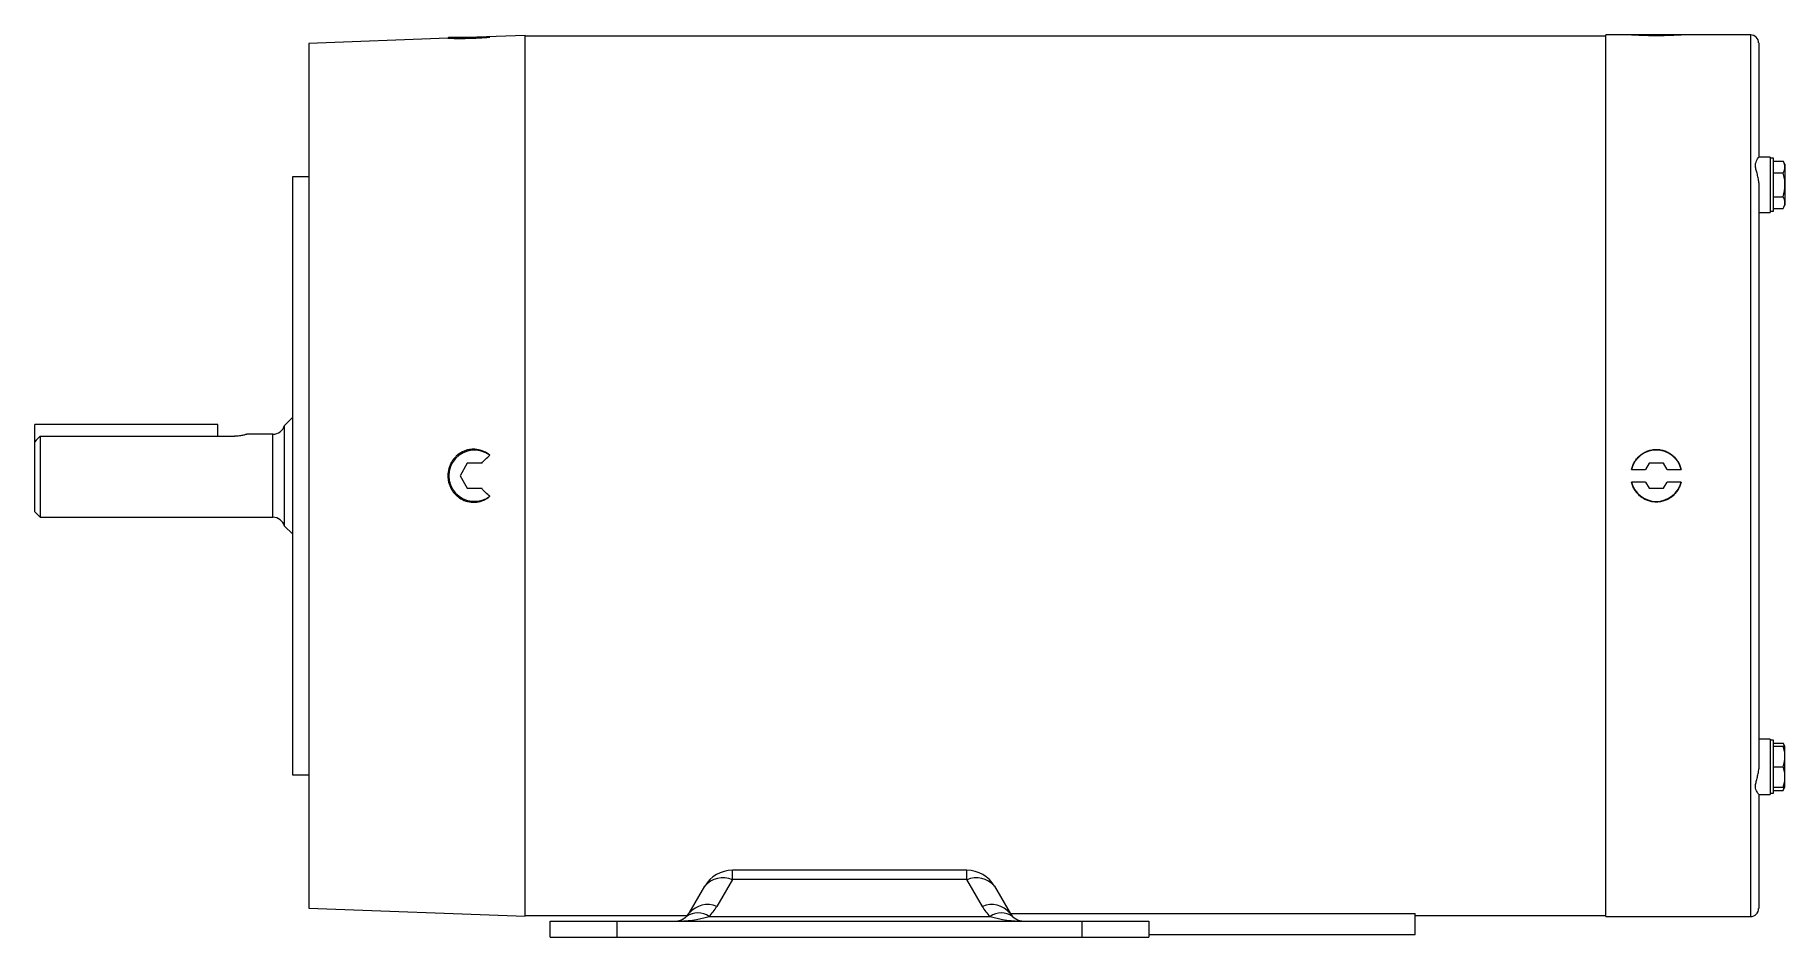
# Paper-space layout '_Back' of a CAD drawing. Header units: inches. Extents: x -7.7 to 5.4, y -3.5 to 3.3.
import ezdxf

# ---------------------------------------------------------------- set-up
doc = ezdxf.new("R2010")
doc.units = ezdxf.units.IN
doc.header["$MEASUREMENT"] = 0

psp = doc.layouts.new('_Back')

# ---------------------------------------------------------------- linework, layer by layer
at = {"color": 7, "linetype": 'Continuous', "lineweight": 15}
for p, q in [((-4.642, 3.291), (-5.688, 3.252)), ((-4.635, 3.298), (-4.643, 3.291)), ((-4.635, 3.298), (-4.327, 3.298)), ((-4.062, 3.312), (-4.425, 3.298)), ((-4.062, -3.312), (-4.062, 3.312)), ((4.063, 3.306), (-4.062, 3.306)), ((5.152, 3.315), (4.063, 3.315)), ((4.063, -3.315), (4.063, 3.315)), ((4.256, 3.315), (4.629, 3.315)), ((-5.688, 3.252), (-5.688, -3.252)), ((5.213, 3.255), (5.213, 2.397)), ((5.299, 2.397), (5.213, 2.397)), ((5.299, 2.397), (5.299, 1.98)), ((5.324, 2.388), (5.299, 2.388)), ((5.324, 1.989), (5.324, 2.388)), ((-5.688, 2.249), (-5.812, 2.249)), ((-5.812, 2.249), (-5.812, -2.249)), ((5.324, 2.367), (5.396, 2.367)), ((5.324, 2.278), (5.396, 2.278)), ((5.41, 2.343), (5.396, 2.367)), ((5.41, 2.343), (5.41, 2.034)), ((5.213, 2.203), (5.213, -2.203)), ((5.213, 1.98), (5.299, 1.98)), ((5.299, 1.989), (5.324, 1.989)), ((5.324, 2.099), (5.396, 2.099)), ((5.324, 2.01), (5.396, 2.01)), ((5.396, 2.01), (5.41, 2.034)), ((-5.812, 0.438), (-5.872, 0.379)), ((-7.747, -0.272), (-7.747, 0.385)), ((-6.372, 0.385), (-7.747, 0.385)), ((-7.707, 0.298), (-6.247, 0.298)), ((-7.707, 0.298), (-7.707, -0.312)), ((-6.372, 0.298), (-6.372, 0.385)), ((-5.959, 0.312), (-6.153, 0.312)), ((-5.872, -0.379), (-5.872, 0.379)), ((-4.497, 0.094), (-4.551, 0)), ((-4.551, 0), (-4.497, -0.094)), ((-4.388, 0.094), (-4.497, 0.094)), ((4.256, 0.047), (4.361, 0.047)), ((4.388, 0.094), (4.361, 0.047)), ((4.497, 0.094), (4.388, 0.094)), ((4.524, 0.047), (4.497, 0.094)), ((4.524, 0.047), (4.629, 0.047)), ((-4.497, -0.094), (-4.388, -0.094)), ((4.361, -0.047), (4.256, -0.047)), ((4.361, -0.047), (4.388, -0.094)), ((4.388, -0.094), (4.497, -0.094)), ((4.497, -0.094), (4.524, -0.047)), ((4.629, -0.047), (4.524, -0.047)), ((-7.747, -0.272), (-7.707, -0.312)), ((-7.707, -0.312), (-5.959, -0.312)), ((-5.872, -0.379), (-5.812, -0.438)), ((5.299, -1.98), (5.213, -1.98)), ((5.299, -1.98), (5.299, -2.397)), ((5.324, -1.989), (5.299, -1.989)), ((5.324, -2.388), (5.324, -1.989)), ((5.324, -2.01), (5.396, -2.01)), ((5.324, -2.034), (5.396, -2.034)), ((5.41, -2.034), (5.396, -2.01)), ((5.41, -2.343), (5.41, -2.034)), ((5.324, -2.188), (5.396, -2.188)), ((-5.812, -2.249), (-5.688, -2.249)), ((5.324, -2.343), (5.396, -2.343)), ((5.324, -2.367), (5.396, -2.367)), ((5.396, -2.367), (5.41, -2.343)), ((5.396, -2.367), (5.404, -2.343)), ((5.213, -2.397), (5.299, -2.397)), ((5.213, -2.397), (5.213, -3.255)), ((5.299, -2.388), (5.324, -2.388)), ((-0.741, -2.967), (-2.504, -2.967)), ((-2.829, -3.289), (-2.712, -3.087)), ((-2.504, -3.037), (-2.621, -3.24)), ((-0.741, -3.037), (-2.504, -3.037)), ((-0.624, -3.24), (-0.741, -3.037)), ((-0.533, -3.087), (-0.416, -3.289)), ((-5.688, -3.252), (-4.062, -3.312)), ((-4.062, -3.306), (-2.84, -3.306)), ((-3.873, -3.349), (0.627, -3.349)), ((-3.873, -3.469), (-3.873, -3.349)), ((-3.373, -3.349), (-3.373, -3.469)), ((-2.678, -3.314), (-0.567, -3.314)), ((-0.396, -3.315), (-0.416, -3.289)), ((-0.415, -3.293), (2.629, -3.293)), ((0.127, -3.469), (0.127, -3.349)), ((0.627, -3.349), (0.627, -3.469)), ((2.629, -3.45), (2.629, -3.293)), ((2.629, -3.306), (4.063, -3.306)), ((4.063, -3.315), (5.152, -3.315)), ((-3.873, -3.469), (0.627, -3.469)), ((0.627, -3.45), (2.629, -3.45))]:
    psp.add_line(p, q, dxfattribs=at)
at = {"color": 8, "linetype": 'Continuous', "lineweight": 15}
for p, q in [((5.152, -3.315), (5.152, 3.315)), ((-5.959, -0.312), (-5.959, 0.312)), ((-2.504, -3.037), (-2.504, -2.967)), ((-0.741, -3.037), (-0.741, -2.967))]:
    psp.add_line(p, q, dxfattribs=at)
at = {"color": 7, "linetype": 'Continuous', "lineweight": 15}
for centre, radius, start, end in [((5.152, 3.255), 0.06, 0, 90), ((-5.959, 0.402), 0.09, 270, 344.9464), ((-4.443, 0), 0.193, 53.0268, 306.9732), ((4.442, 0), 0.193, 14.0936, 165.9064), ((4.442, 0), 0.193, 194.0936, 345.9064), ((-5.959, -0.402), 0.09, 15.0536, 90), ((-2.504, -3.207), 0.24, 90, 150), ((-2.575, -3.199), 0.176, 66.211, 140.688), ((-0.741, -3.207), 0.24, 30, 90), ((-0.67, -3.199), 0.176, 39.312, 113.789), ((-2.763, -3.436), 0.148, 55.1431, 124.8569), ((-2.692, -3.401), 0.176, 66.211, 140.688), ((-2.933, -3.06), 0.36, 315, 330), ((-0.553, -3.401), 0.176, 39.312, 113.789), ((-0.313, -3.06), 0.36, 210, 225), ((-0.482, -3.436), 0.148, 55.1431, 124.8569), ((5.152, -3.255), 0.06, 270, 0), ((-2.933, -3.229), 0.12, 270, 330), ((-2.919, -2.512), 0.838, 269.0554, 286.6843), ((-0.326, -2.512), 0.838, 253.3157, 270.9446), ((-0.313, -3.229), 0.12, 210, 270)]:
    psp.add_arc(centre, radius, start, end, dxfattribs=at)
for points, knots in [([(-4.642, 3.29), (-4.642, 3.29), (-4.646, 3.291), (-4.632, 3.29), (-4.598, 3.29), (-4.545, 3.289), (-4.482, 3.29), (-4.417, 3.293), (-4.364, 3.296), (-4.337, 3.298), (-4.327, 3.298)], [0, 0, 0, 0, 0.011596, 0.167896, 0.324037, 0.47703, 0.625183, 0.769275, 0.912206, 1, 1, 1, 1]), ([(4.629, 3.315), (4.627, 3.315), (4.623, 3.314), (4.615, 3.314), (4.61, 3.314), (4.599, 3.313), (4.592, 3.313), (4.578, 3.312), (4.57, 3.312), (4.554, 3.311), (4.545, 3.311), (4.526, 3.31), (4.516, 3.31), (4.496, 3.31), (4.485, 3.309), (4.464, 3.309), (4.453, 3.309), (4.432, 3.309), (4.421, 3.309), (4.399, 3.309), (4.389, 3.31), (4.369, 3.31), (4.359, 3.31), (4.34, 3.311), (4.331, 3.311), (4.315, 3.312), (4.307, 3.312), (4.293, 3.313), (4.286, 3.313), (4.275, 3.314), (4.27, 3.314), (4.262, 3.314), (4.258, 3.315), (4.256, 3.315)], [0, 0, 0, 0, 0.0625, 0.0625, 0.125, 0.125, 0.1875, 0.1875, 0.25, 0.25, 0.3125, 0.3125, 0.375, 0.375, 0.4375, 0.4375, 0.5, 0.5, 0.5625, 0.5625, 0.625, 0.625, 0.6875, 0.6875, 0.75, 0.75, 0.8125, 0.8125, 0.875, 0.875, 0.9375, 0.9375, 1, 1, 1, 1]), ([(5.213, 2.203), (5.213, 2.215), (5.211, 2.228), (5.206, 2.252), (5.203, 2.264), (5.197, 2.286), (5.194, 2.297), (5.189, 2.317), (5.188, 2.327), (5.188, 2.34), (5.188, 2.345), (5.19, 2.353), (5.191, 2.356), (5.194, 2.367), (5.197, 2.373), (5.203, 2.383), (5.206, 2.387), (5.211, 2.394), (5.213, 2.396), (5.213, 2.397)], [0, 0, 0, 0, 0.125, 0.125, 0.25, 0.25, 0.375, 0.375, 0.5, 0.5, 0.5625, 0.5625, 0.625, 0.625, 0.75, 0.75, 0.875, 0.875, 1, 1, 1, 1]), ([(5.41, 2.322), (5.41, 2.33), (5.409, 2.337), (5.404, 2.352), (5.4, 2.359), (5.396, 2.367)], [0, 0, 0, 0, 0.5, 0.5, 1, 1, 1, 1]), ([(5.396, 2.278), (5.4, 2.285), (5.404, 2.292), (5.409, 2.307), (5.41, 2.315), (5.41, 2.322)], [0, 0, 0, 0, 0.5, 0.5, 1, 1, 1, 1]), ([(5.41, 2.188), (5.41, 2.204), (5.409, 2.219), (5.404, 2.248), (5.4, 2.263), (5.396, 2.278)], [0, 0, 0, 0, 0.5, 0.5, 1, 1, 1, 1]), ([(5.41, 2.055), (5.41, 2.062), (5.409, 2.07), (5.404, 2.085), (5.4, 2.092), (5.396, 2.099)], [0, 0, 0, 0, 0.5, 0.5, 1, 1, 1, 1]), ([(-6.153, 0.312), (-6.153, 0.312), (-6.154, 0.312), (-6.156, 0.311), (-6.158, 0.311), (-6.163, 0.31), (-6.165, 0.309), (-6.172, 0.307), (-6.176, 0.306), (-6.189, 0.303), (-6.199, 0.301), (-6.216, 0.299), (-6.222, 0.299), (-6.235, 0.298), (-6.241, 0.298), (-6.247, 0.298)], [0, 0, 0, 0, 0.125, 0.125, 0.25, 0.25, 0.375, 0.375, 0.5, 0.5, 0.75, 0.75, 0.875, 0.875, 1, 1, 1, 1]), ([(-4.327, 0.154), (-4.341, 0.166), (-4.356, 0.176), (-4.39, 0.191), (-4.408, 0.196), (-4.435, 0.199), (-4.445, 0.199), (-4.463, 0.199), (-4.472, 0.198), (-4.49, 0.195), (-4.5, 0.193), (-4.517, 0.187), (-4.526, 0.184), (-4.55, 0.171), (-4.566, 0.161), (-4.586, 0.142), (-4.592, 0.135), (-4.604, 0.121), (-4.609, 0.113), (-4.619, 0.097), (-4.623, 0.089), (-4.63, 0.072), (-4.633, 0.063), (-4.641, 0.037), (-4.643, 0.019), (-4.643, -0.009), (-4.642, -0.019), (-4.64, -0.037), (-4.638, -0.046), (-4.633, -0.063), (-4.63, -0.072), (-4.623, -0.089), (-4.619, -0.097), (-4.609, -0.113), (-4.604, -0.121), (-4.592, -0.135), (-4.586, -0.142), (-4.572, -0.154), (-4.565, -0.16), (-4.55, -0.171), (-4.542, -0.175), (-4.517, -0.188), (-4.5, -0.193), (-4.463, -0.2), (-4.445, -0.2), (-4.417, -0.197), (-4.408, -0.195), (-4.391, -0.19), (-4.382, -0.187), (-4.365, -0.179), (-4.357, -0.175), (-4.341, -0.165), (-4.334, -0.16), (-4.327, -0.154)], [0, 0, 0, 0, 0.0625, 0.0625, 0.125, 0.125, 0.15625, 0.15625, 0.1875, 0.1875, 0.21875, 0.21875, 0.25, 0.25, 0.3125, 0.3125, 0.34375, 0.34375, 0.375, 0.375, 0.40625, 0.40625, 0.4375, 0.4375, 0.5, 0.5, 0.53125, 0.53125, 0.5625, 0.5625, 0.59375, 0.59375, 0.625, 0.625, 0.65625, 0.65625, 0.6875, 0.6875, 0.71875, 0.71875, 0.75, 0.75, 0.8125, 0.8125, 0.875, 0.875, 0.90625, 0.90625, 0.9375, 0.9375, 0.96875, 0.96875, 1, 1, 1, 1]), ([(-4.388, 0.094), (-4.38, 0.105), (-4.37, 0.116), (-4.349, 0.136), (-4.338, 0.145), (-4.327, 0.154)], [0, 0, 0, 0, 0.5, 0.5, 1, 1, 1, 1]), ([(4.256, 0.047), (4.258, 0.057), (4.262, 0.068), (4.27, 0.088), (4.275, 0.097), (4.286, 0.116), (4.293, 0.124), (4.307, 0.141), (4.315, 0.148), (4.331, 0.162), (4.34, 0.168), (4.359, 0.179), (4.369, 0.183), (4.389, 0.191), (4.4, 0.193), (4.421, 0.197), (4.432, 0.198), (4.453, 0.198), (4.464, 0.197), (4.485, 0.193), (4.496, 0.191), (4.516, 0.183), (4.526, 0.179), (4.545, 0.168), (4.554, 0.162), (4.57, 0.148), (4.578, 0.141), (4.592, 0.124), (4.599, 0.116), (4.61, 0.097), (4.615, 0.088), (4.623, 0.068), (4.627, 0.057), (4.629, 0.047)], [0, 0, 0, 0, 0.0625, 0.0625, 0.125, 0.125, 0.1875, 0.1875, 0.25, 0.25, 0.3125, 0.3125, 0.375, 0.375, 0.4375, 0.4375, 0.5, 0.5, 0.5625, 0.5625, 0.625, 0.625, 0.6875, 0.6875, 0.75, 0.75, 0.8125, 0.8125, 0.875, 0.875, 0.9375, 0.9375, 1, 1, 1, 1]), ([(-4.327, -0.154), (-4.338, -0.145), (-4.349, -0.136), (-4.37, -0.116), (-4.38, -0.105), (-4.388, -0.094)], [0, 0, 0, 0, 0.5, 0.5, 1, 1, 1, 1]), ([(4.629, -0.047), (4.627, -0.057), (4.623, -0.068), (4.615, -0.087), (4.61, -0.097), (4.599, -0.116), (4.592, -0.124), (4.578, -0.141), (4.57, -0.148), (4.554, -0.162), (4.545, -0.168), (4.526, -0.179), (4.516, -0.183), (4.496, -0.191), (4.485, -0.193), (4.464, -0.197), (4.453, -0.198), (4.432, -0.198), (4.421, -0.197), (4.399, -0.193), (4.389, -0.191), (4.369, -0.183), (4.359, -0.179), (4.34, -0.168), (4.331, -0.162), (4.315, -0.148), (4.307, -0.141), (4.293, -0.124), (4.286, -0.116), (4.275, -0.097), (4.27, -0.088), (4.262, -0.068), (4.258, -0.057), (4.256, -0.047)], [0, 0, 0, 0, 0.0625, 0.0625, 0.125, 0.125, 0.1875, 0.1875, 0.25, 0.25, 0.3125, 0.3125, 0.375, 0.375, 0.4375, 0.4375, 0.5, 0.5, 0.5625, 0.5625, 0.625, 0.625, 0.6875, 0.6875, 0.75, 0.75, 0.8125, 0.8125, 0.875, 0.875, 0.9375, 0.9375, 1, 1, 1, 1]), ([(5.405, -2.034), (5.404, -2.029), (5.403, -2.021), (5.398, -2.013), (5.396, -2.01)], [0, 0, 0, 0, 0.6180297, 1, 1, 1, 1]), ([(5.41, -2.111), (5.41, -2.098), (5.409, -2.085), (5.404, -2.06), (5.4, -2.047), (5.396, -2.034)], [0, 0, 0, 0, 0.5, 0.5, 1, 1, 1, 1]), ([(5.213, -2.397), (5.213, -2.396), (5.211, -2.394), (5.206, -2.387), (5.203, -2.383), (5.197, -2.373), (5.194, -2.367), (5.189, -2.353), (5.188, -2.345), (5.188, -2.332), (5.188, -2.327), (5.19, -2.317), (5.191, -2.312), (5.194, -2.297), (5.197, -2.286), (5.203, -2.264), (5.206, -2.252), (5.211, -2.228), (5.213, -2.215), (5.213, -2.203)], [0, 0, 0, 0, 0.125, 0.125, 0.25, 0.25, 0.375, 0.375, 0.5, 0.5, 0.5625, 0.5625, 0.625, 0.625, 0.75, 0.75, 0.875, 0.875, 1, 1, 1, 1]), ([(5.41, -2.266), (5.41, -2.253), (5.409, -2.239), (5.404, -2.214), (5.4, -2.201), (5.396, -2.188)], [0, 0, 0, 0, 0.5, 0.5, 1, 1, 1, 1]), ([(5.396, -2.343), (5.4, -2.33), (5.404, -2.317), (5.409, -2.292), (5.41, -2.279), (5.41, -2.266)], [0, 0, 0, 0, 0.5, 0.5, 1, 1, 1, 1]), ([(5.41, -2.343), (5.41, -2.343), (5.409, -2.343), (5.404, -2.343), (5.4, -2.343), (5.396, -2.343)], [0, 0, 0, 0, 0.5, 0.5, 1, 1, 1, 1]), ([(-2.845, -3.311), (-2.852, -3.318), (-2.868, -3.333), (-2.883, -3.339), (-2.88, -3.337), (-2.88, -3.337)], [0, 0, 0, 0, 0.466523, 0.9976515, 1, 1, 1, 1])]:
    psp.add_open_spline(points, degree=3, knots=knots, dxfattribs=at)
for points in [[(5.396, 2.099), (5.405, 2.129), (5.41, 2.158), (5.41, 2.188)], [(5.396, 2.01), (5.405, 2.025), (5.41, 2.04), (5.41, 2.055)], [(-7.707, 0.298), (-7.72, 0.284), (-7.734, 0.27), (-7.747, 0.256)], [(5.396, -2.034), (5.405, -2.034), (5.41, -2.034), (5.41, -2.034)], [(5.396, -2.188), (5.405, -2.163), (5.41, -2.138), (5.41, -2.111)]]:
    psp.add_open_spline(points, degree=3, dxfattribs=at)

doc.saveas('drawing.dxf')
